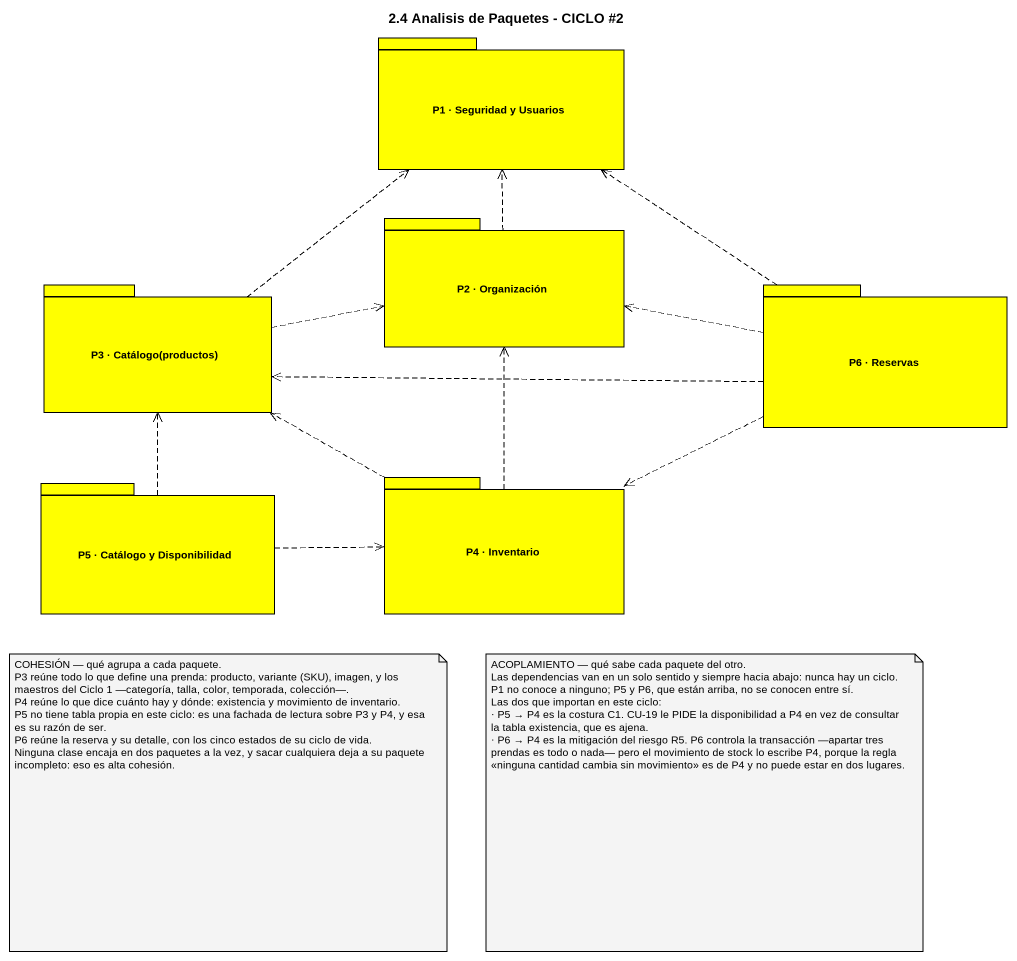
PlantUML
@startuml
title 2.4 Analisis de Paquetes - CICLO #2
package "P1 · Seguridad y Usuarios" as P1_Seguridad_y_Usuarios #FFFF00 {
}
package "P2 · Organización" as P2_Organización #FFFF00 {
}
package "P3 · Catálogo(productos)" as P3_Catálogo_productos #FFFF00 {
}
package "P6 · Reservas" as P6_Reservas #FFFF00 {
}
package "P5 · Catálogo y Disponibilidad" as P5_Catálogo_y_Disponibilidad #FFFF00 {
}
package "P4 · Inventario" as P4_Inventario #FFFF00 {
}
P2_Organización .up.> P1_Seguridad_y_Usuarios
P3_Catálogo_productos .up.> P1_Seguridad_y_Usuarios
P3_Catálogo_productos .right.> P2_Organización
P6_Reservas .up.> P1_Seguridad_y_Usuarios
P6_Reservas .left.> P2_Organización
P6_Reservas .left.> P3_Catálogo_productos
P6_Reservas .left.> P4_Inventario
P5_Catálogo_y_Disponibilidad .up.> P3_Catálogo_productos
P5_Catálogo_y_Disponibilidad .right.> P4_Inventario
P4_Inventario .up.> P2_Organización
P4_Inventario .left.> P3_Catálogo_productos
note as N1
  COHESIÓN — qué agrupa a cada paquete.
  P3 reúne todo lo que define una prenda: producto, variante (SKU), imagen, y los maestros del Ciclo 1 —categoría, talla, color, temporada, colección—.
  P4 reúne lo que dice cuánto hay y dónde: existencia y movimiento de inventario.
  P5 no tiene tabla propia en este ciclo: es una fachada de lectura sobre P3 y P4, y esa es su razón de ser.
  P6 reúne la reserva y su detalle, con los cinco estados de su ciclo de vida.
  Ninguna clase encaja en dos paquetes a la vez, y sacar cualquiera deja a su paquete incompleto: eso es alta cohesión.
end note
note as N2
  ACOPLAMIENTO — qué sabe cada paquete del otro.
  Las dependencias van en un solo sentido y siempre hacia abajo: nunca hay un ciclo. P1 no conoce a ninguno; P5 y P6, que están arriba, no se conocen entre sí.
  Las dos que importan en este ciclo:
  · P5 → P4 es la costura C1. CU-19 le PIDE la disponibilidad a P4 en vez de consultar la tabla existencia, que es ajena.
  · P6 → P4 es la mitigación del riesgo R5. P6 controla la transacción —apartar tres prendas es todo o nada— pero el movimiento de stock lo escribe P4, porque la regla <<ninguna cantidad cambia sin movimiento>> es de P4 y no puede estar en dos lugares.
end note
@enduml
